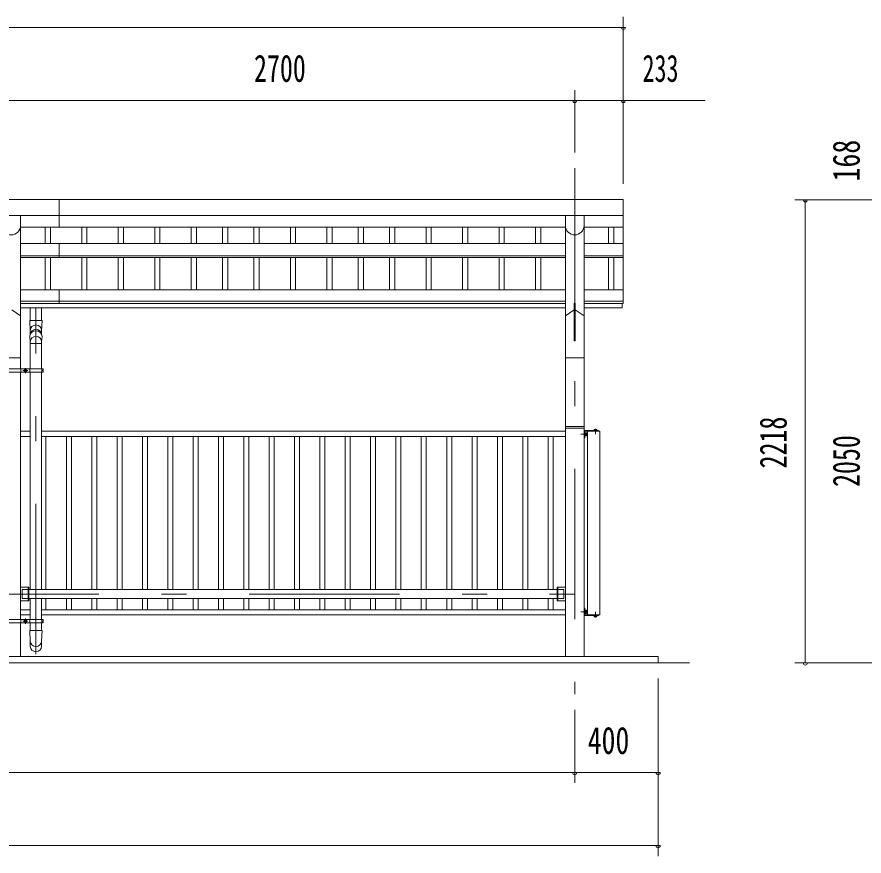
# Model space of a CAD drawing. Units: millimetres, scale not verified. Extents: x -26656 to 26658, y -10500 to 10500.
# Drawn here: x 6313 to 10372, y 870 to 4889 of the extents above; entities that cross this region are included whole.
import ezdxf
from ezdxf.enums import TextEntityAlignment as Align

# ---------------------------------------------------------------- set-up
doc = ezdxf.new("R2010")
doc.units = ezdxf.units.MM
doc.header["$LTSCALE"] = 60
doc.linetypes.add('USER3', pattern=[24, 12, -5, 2, -5])
for name, color, linetype, lineweight in [('0-2_1-05BOLD', 7, 'Continuous', 18), ('0-3_1-25CENTER', 3, 'USER3', 18), ('0-4_1-45THIN', 4, 'Continuous', 18), ('0-5_1-55DIM', 3, 'Continuous', 18)]:
    doc.layers.add(name, color=color, linetype=linetype, lineweight=lineweight)
doc.styles.add('ＭＳ ゴシック', font='')
doc.styles.get('ＭＳ ゴシック').set_extended_font_data('MS Gothic')

msp = doc.modelspace()

# ---------------------------------------------------------------- linework, layer by layer
at = {"layer": '0-2_1-05BOLD'}
for p, q in [((6515.92, 4014.67), (6515.92, 3882.27)), ((9218.91, 4014.67), (9218.91, 3515.47)), ((-1447.09, 3937.52), (9218.91, 3937.52)), ((6330.46, 3937.52), (6330.46, 3202.67)), ((8941.36, 3937.52), (8941.36, 1824.67)), ((9030.46, 3937.52), (9030.46, 1824.67)), ((8941.36, 3882.27), (6330.46, 3882.27)), ((9030.46, 3882.27), (9218.91, 3882.27)), ((6330.46, 3802.96), (8941.36, 3802.96)), ((6515.92, 3802.96), (6515.92, 3737.03)), ((9030.46, 3802.96), (9218.91, 3802.96)), ((6330.46, 3745.26), (8941.36, 3745.26)), ((6330.46, 3737.03), (8941.36, 3737.03)), ((9030.46, 3745.26), (9218.91, 3745.26)), ((9030.46, 3737.03), (9218.91, 3737.03)), ((8941.36, 3582.44), (6330.46, 3582.44)), ((6515.92, 3582.44), (6515.92, 3515.47)), ((9030.46, 3582.44), (9218.91, 3582.44)), ((8941.36, 3527.34), (6330.46, 3527.34)), ((8941.36, 3515.47), (6330.46, 3515.47)), ((8941.36, 3494.67), (6330.46, 3494.67)), ((6376.41, 3435.05), (6376.41, 3494.67)), ((6431.41, 3435.05), (6431.41, 3494.67)), ((8988.16, 3517.89), (8983.66, 3517.89)), ((8983.66, 3517.89), (8983.66, 3337.25)), ((9030.46, 3527.34), (9218.91, 3527.34)), ((9030.46, 3515.47), (9218.91, 3515.47)), ((9030.46, 3494.67), (9213.91, 3494.67)), ((9213.91, 3515.47), (9213.91, 3494.67)), ((6288.16, 3485.19), (6330.46, 3457.25)), ((8941.36, 3457.25), (8983.66, 3485.19)), ((8988.16, 3485.19), (9030.46, 3457.25)), ((6374.41, 3435.05), (6433.41, 3435.05)), ((6374.42, 3358.31), (6376.41, 3332.34)), ((6376.41, 3202.67), (6376.41, 3332.34)), ((6433.41, 3358.18), (6431.41, 3332.34)), ((6431.41, 3332.34), (6431.41, 3202.67)), ((6431.41, 3325.4), (6376.41, 3325.4)), ((6330.46, 3256.67), (6241.36, 3256.67)), ((9030.46, 3256.67), (8941.36, 3256.67)), ((6233.66, 3202.67), (6439.11, 3202.67)), ((6233.66, 3186.67), (6439.11, 3186.67)), ((6330.46, 3186.67), (6330.46, 2002.67)), ((6332.06, 3202.67), (6332.06, 3186.67)), ((6348.44, 3197.56), (6348.44, 3191.78)), ((6348.44, 3191.78), (6353.44, 3188.9)), ((6353.44, 3188.9), (6358.44, 3191.78)), ((6358.44, 3197.56), (6358.44, 3191.78)), ((6374.81, 3202.67), (6374.81, 3186.67)), ((6376.41, 3186.67), (6376.41, 2146.02)), ((6431.41, 3186.67), (6431.41, 2146.02)), ((6433.01, 3202.67), (6433.01, 3186.67)), ((6433.01, 3194.67), (6439.11, 3194.67)), ((6439.11, 3202.67), (6439.11, 3186.67)), ((8944.36, 2927.67), (9027.46, 2927.67)), ((6330.46, 2904.67), (6376.41, 2904.67)), ((8941.36, 2904.67), (6431.41, 2904.67)), ((8941.36, 2919.67), (9030.46, 2919.67)), ((9033.66, 2903.67), (9033.66, 2872.87)), ((9035.26, 2898.17), (9033.66, 2898.17)), ((9035.26, 2898.17), (9035.26, 2881.17)), ((9037.26, 2897.47), (9035.26, 2897.47)), ((9037.26, 2889.67), (9035.26, 2891.67)), ((9035.26, 2889.67), (9037.26, 2887.67)), ((9042.07, 2893.42), (9037.26, 2893.42)), ((9042.07, 2885.92), (9037.26, 2885.92)), ((9042.07, 2882.16), (9037.26, 2882.16)), ((9042.76, 2883.37), (9042.07, 2882.16)), ((9042.76, 2895.97), (9042.76, 2883.37)), ((9046.66, 2024.67), (9046.66, 2904.67)), ((9079.21, 2909.47), (9091.71, 2909.47)), ((9079.21, 2909.47), (9079.21, 2907.87)), ((9080.56, 2913.47), (9079.69, 2912.97)), ((9079.69, 2912.97), (9079.69, 2909.47)), ((9082.57, 2912.97), (9082.57, 2909.47)), ((9088.35, 2912.97), (9088.35, 2909.47)), ((9091.71, 2909.47), (9091.71, 2907.87)), ((6330.46, 2879.67), (6376.41, 2879.67)), ((8941.36, 2879.67), (6431.41, 2879.67)), ((9030.46, 2872.87), (9033.66, 2872.87)), ((9035.26, 2881.17), (9033.66, 2881.17)), ((6370.46, 2157.67), (6330.46, 2157.67)), ((6367.26, 2157.67), (6367.26, 2091.67)), ((6370.46, 2157.67), (6370.46, 2091.67)), ((8901.36, 2157.67), (8901.36, 2091.67)), ((8901.36, 2157.67), (8941.36, 2157.67)), ((8904.56, 2157.67), (8904.56, 2091.67)), ((6338.41, 2146.02), (6338.41, 2103.32)), ((6367.26, 2146.02), (6338.41, 2146.02)), ((6370.46, 2146.02), (8901.36, 2146.02)), ((6370.46, 2091.67), (6330.46, 2091.67)), ((6367.26, 2103.32), (6338.41, 2103.32)), ((6370.46, 2103.32), (8901.36, 2103.32)), ((6376.41, 2103.32), (6376.41, 2002.67)), ((6431.41, 2103.32), (6431.41, 2002.67)), ((8901.36, 2091.67), (8941.36, 2091.67)), ((8904.56, 2103.32), (8933.41, 2103.32)), ((6330.46, 2049.67), (6376.41, 2049.67)), ((8941.36, 2049.67), (6431.41, 2049.67)), ((9030.46, 2056.47), (9033.66, 2056.47)), ((9033.66, 2025.67), (9033.66, 2056.47)), ((9035.26, 2048.17), (9033.66, 2048.17)), ((9035.26, 2031.17), (9033.66, 2031.17)), ((9035.26, 2031.17), (9035.26, 2048.17)), ((9037.26, 2047.47), (9035.26, 2047.47)), ((9035.26, 2039.67), (9037.26, 2041.67)), ((9037.26, 2039.67), (9035.26, 2037.67)), ((9037.26, 2031.87), (9035.26, 2031.87)), ((9037.26, 2031.87), (9037.26, 2047.47)), ((9042.07, 2043.42), (9037.26, 2043.42)), ((9042.07, 2035.92), (9037.26, 2035.92)), ((9042.07, 2032.17), (9037.26, 2032.17)), ((9042.76, 2033.37), (9042.07, 2032.17)), ((6233.66, 2002.67), (6439.11, 2002.67)), ((6330.46, 2024.67), (6376.41, 2024.67)), ((6332.06, 2002.67), (6332.06, 1986.67)), ((6348.44, 1997.56), (6348.44, 1991.78)), ((6348.44, 1991.78), (6353.44, 1988.9)), ((6353.44, 1988.9), (6358.44, 1991.78)), ((6358.44, 1997.56), (6358.44, 1991.78)), ((6374.81, 2002.67), (6374.81, 1986.67)), ((8941.36, 2024.67), (6431.41, 2024.67)), ((6433.01, 2002.67), (6433.01, 1986.67)), ((6433.01, 1994.67), (6439.11, 1994.67)), ((6439.11, 2002.67), (6439.11, 1986.67)), ((9106.66, 2024.67), (9034.66, 2024.67)), ((9079.21, 2019.87), (9079.21, 2021.47)), ((9079.21, 2019.87), (9091.71, 2019.87)), ((9079.69, 2016.38), (9079.69, 2019.87)), ((9080.56, 2015.87), (9079.69, 2016.38)), ((9082.57, 2016.38), (9082.57, 2019.87)), ((9088.35, 2016.38), (9088.35, 2019.87)), ((9091.71, 2019.87), (9091.71, 2021.47)), ((6330.46, 1986.67), (6330.46, 1824.67)), ((6374.41, 1949.76), (6433.41, 1949.76)), ((6376.41, 1986.67), (6376.41, 1949.76)), ((6431.41, 1986.67), (6431.41, 1949.76)), ((9535.91, 1794.67), (-1764.09, 1794.67)), ((9385.91, 1824.67), (9385.91, 1794.67))]:
    msp.add_line(p, q, dxfattribs=at)
for points in [[(9218.91, 4014.67), (-1447.09, 4014.67), (-1447.09, 3515.47)], [(8988.16, 3517.89), (8988.16, 3337.25), (8983.66, 3337.25)], [(6374.41, 3435.05), (6376.41, 3385.38), (6376.41, 3367.28)], [(6431.41, 3367.29), (6431.41, 3385.38), (6433.41, 3435.05)], [(6348.44, 3197.56), (6353.44, 3200.44), (6358.44, 3197.56)], [(9034.66, 2907.87), (9100.46, 2907.87), (9100.46, 2904.67)], [(9106.66, 2024.67), (9106.66, 2904.67), (9034.66, 2904.67)], [(9037.26, 2897.47), (9037.26, 2881.87), (9035.26, 2881.87)], [(9042.76, 2895.97), (9042.07, 2897.18), (9037.26, 2897.18)], [(9080.56, 2913.47), (9090.36, 2913.47), (9091.24, 2912.97), (9091.24, 2909.47)], [(8904.56, 2146.02), (8933.41, 2146.02), (8933.41, 2103.32)], [(9042.76, 2033.37), (9042.76, 2045.97), (9042.07, 2047.18), (9037.26, 2047.18)], [(6233.66, 2002.67), (6233.66, 1986.67), (6439.11, 1986.67)], [(6348.44, 1997.56), (6353.44, 2000.44), (6358.44, 1997.56)], [(9034.66, 2021.47), (9100.46, 2021.47), (9100.46, 2024.67)], [(9080.56, 2015.87), (9090.36, 2015.87), (9091.24, 2016.38), (9091.24, 2019.87)], [(6374.41, 1949.76), (6376.41, 1900.1), (6376.41, 1874.26)], [(6431.41, 1874.26), (6431.41, 1900.1), (6433.41, 1949.76)], [(9385.91, 1824.67), (-1614.09, 1824.67), (-1614.09, 1794.67)]]:
    msp.add_lwpolyline(points, dxfattribs=at)
for centre, radius in [((6353.44, 3194.67), 6.25), ((6353.44, 3194.67), 4.9), ((6353.44, 1994.67), 6.25), ((6353.44, 1994.67), 4.9)]:
    msp.add_circle(centre, radius, dxfattribs=at)
for centre, radius, start, end in [((6285.91, 3889.22), 44.55, 180, 0), ((8985.91, 3889.22), 44.55, 180, 0), ((6403.91, 3385.68), 27.55, 3.55867, 176.44133), ((6403.91, 3356.47), 29.55, 3.56303, 176.43697), ((6403.91, 3364.98), 27.55, 3.55867, 176.44133), ((6403.91, 3331.36), 27.55, 3.55867, 176.44133), ((8944.36, 2924.67), 3, 90, 180), ((9027.46, 2924.67), 3, 0, 90), ((9034.66, 2903.67), 4.2, 90, 180), ((9034.66, 2903.67), 1, 90, 180), ((9032.3, 2889.67), 10.46, 338.97459, 21.0237), ((9039.89, 2895.3), 2.88, 319.27318, 360), ((9039.89, 2884.04), 2.88, 0, 40.72682), ((9081.13, 2911.15), 2.32, 51.46857, 90), ((9085.46, 2904.96), 8.51, 70.17088, 109.83133), ((9089.79, 2911.15), 2.32, 90, 128.54623), ((9032.3, 2039.67), 10.46, 338.9763, 21.02541), ((9039.89, 2045.3), 2.88, 319.27318, 360), ((9039.89, 2034.04), 2.88, 0, 40.72682), ((9034.66, 2025.67), 4.2, 180, 270), ((9034.66, 2025.67), 1, 180, 270), ((9081.13, 2018.19), 2.32, 270, 308.53143), ((9085.46, 2024.38), 8.51, 250.16867, 289.82912), ((9089.79, 2018.19), 2.32, 231.45377, 270), ((6403.91, 1901.08), 27.55, 183.55867, 356.44133), ((6403.91, 1875.97), 27.55, 183.56303, 356.43697)]:
    msp.add_arc(centre, radius, start, end, dxfattribs=at)
at = {"layer": '0-3_1-25CENTER'}
for p, q in [((8985.91, 4164.67), (8985.91, 1644.67)), ((6403.91, 1836.31), (6403.91, 3494.67)), ((6353.44, 3207.17), (6353.44, 3182.17)), ((6340.94, 3194.67), (6365.94, 3194.67)), ((9046.77, 2889.67), (9014.86, 2889.67)), ((9085.46, 2916.38), (9085.46, 2890.19)), ((-1214.09, 2124.67), (8985.91, 2124.67)), ((9046.77, 2039.67), (9014.86, 2039.67)), ((9085.46, 2012.96), (9085.46, 2039.15)), ((6340.94, 1994.67), (6365.94, 1994.67)), ((6353.44, 2007.17), (6353.44, 1982.17))]:
    msp.add_line(p, q, dxfattribs=at)
at = {"layer": '0-4_1-45THIN'}
for p, q in [((6448.41, 3882.27), (6448.41, 3802.96)), ((6473.42, 3882.27), (6473.42, 3802.96)), ((6623.41, 3882.27), (6623.41, 3802.96)), ((6648.41, 3882.27), (6648.41, 3802.96)), ((6798.41, 3882.27), (6798.41, 3802.96)), ((6823.41, 3882.27), (6823.41, 3802.96)), ((6973.41, 3882.27), (6973.41, 3802.96)), ((6998.41, 3882.27), (6998.41, 3802.96)), ((7148.41, 3882.27), (7148.41, 3802.96)), ((7173.41, 3882.27), (7173.41, 3802.96)), ((7298.41, 3882.27), (7298.41, 3802.96)), ((7323.41, 3882.27), (7323.41, 3802.96)), ((7448.41, 3882.27), (7448.41, 3802.96)), ((7473.41, 3882.27), (7473.41, 3802.96)), ((7623.41, 3882.27), (7623.41, 3802.96)), ((7648.42, 3882.27), (7648.42, 3802.96)), ((7798.41, 3882.27), (7798.41, 3802.96)), ((7823.41, 3882.27), (7823.41, 3802.96)), ((7948.42, 3882.27), (7948.42, 3802.96)), ((7973.42, 3882.27), (7973.42, 3802.96)), ((8098.41, 3882.27), (8098.41, 3802.96)), ((8123.41, 3882.27), (8123.41, 3802.96)), ((8273.42, 3882.27), (8273.42, 3802.96)), ((8298.42, 3882.27), (8298.42, 3802.96)), ((8448.41, 3882.27), (8448.41, 3802.96)), ((8473.42, 3882.27), (8473.42, 3802.96)), ((8623.41, 3882.27), (8623.41, 3802.96)), ((8648.42, 3882.27), (8648.42, 3802.96)), ((8798.41, 3882.27), (8798.41, 3802.96)), ((8823.42, 3882.27), (8823.42, 3802.96)), ((9148.41, 3882.27), (9148.41, 3802.96)), ((9173.41, 3882.27), (9173.41, 3802.96)), ((6448.41, 3737.03), (6448.41, 3582.44)), ((6473.42, 3737.03), (6473.42, 3582.44)), ((6623.41, 3737.03), (6623.41, 3582.44)), ((6648.41, 3737.03), (6648.41, 3582.44)), ((6798.41, 3737.03), (6798.41, 3582.44)), ((6823.41, 3737.03), (6823.41, 3582.44)), ((6973.41, 3737.03), (6973.41, 3582.44)), ((6998.41, 3737.03), (6998.41, 3582.44)), ((7148.41, 3737.03), (7148.41, 3582.44)), ((7173.41, 3737.03), (7173.41, 3582.44)), ((7298.41, 3737.03), (7298.41, 3582.44)), ((7323.41, 3737.03), (7323.41, 3582.44)), ((7448.41, 3737.03), (7448.41, 3582.44)), ((7473.41, 3737.03), (7473.41, 3582.44)), ((7623.41, 3737.03), (7623.41, 3582.44)), ((7648.42, 3737.03), (7648.42, 3582.44)), ((7798.41, 3737.03), (7798.41, 3582.44)), ((7823.41, 3737.03), (7823.41, 3582.44)), ((7948.42, 3737.03), (7948.42, 3582.44)), ((7973.42, 3737.03), (7973.42, 3582.44)), ((8098.41, 3737.03), (8098.41, 3582.44)), ((8123.41, 3737.03), (8123.41, 3582.44)), ((8273.42, 3737.03), (8273.42, 3582.44)), ((8298.42, 3737.03), (8298.42, 3582.44)), ((8448.41, 3737.03), (8448.41, 3582.44)), ((8473.42, 3737.03), (8473.42, 3582.44)), ((8623.41, 3737.03), (8623.41, 3582.44)), ((8648.42, 3737.03), (8648.42, 3582.44)), ((8798.41, 3737.03), (8798.41, 3582.44)), ((8823.42, 3737.03), (8823.42, 3582.44)), ((9148.41, 3737.03), (9148.41, 3582.44)), ((9173.41, 3737.03), (9173.41, 3582.44)), ((6330.92, 2879.67), (6330.92, 2157.67)), ((6452.42, 2879.67), (6452.42, 2146.02)), ((6549.92, 2879.67), (6549.92, 2146.02)), ((6573.92, 2879.67), (6573.92, 2146.02)), ((6671.42, 2879.67), (6671.42, 2146.02)), ((6695.42, 2879.67), (6695.42, 2146.02)), ((6792.92, 2879.67), (6792.92, 2146.02)), ((6816.92, 2879.67), (6816.92, 2146.02)), ((6914.42, 2879.67), (6914.42, 2146.02)), ((6938.42, 2879.67), (6938.42, 2146.02)), ((7035.92, 2879.67), (7035.92, 2146.02)), ((7059.92, 2879.67), (7059.92, 2146.02)), ((7157.42, 2879.67), (7157.42, 2146.02)), ((7181.42, 2879.67), (7181.42, 2146.02)), ((7278.92, 2879.67), (7278.92, 2146.02)), ((7302.92, 2879.67), (7302.92, 2146.02)), ((7400.42, 2879.67), (7400.42, 2146.02)), ((7424.42, 2879.67), (7424.42, 2146.02)), ((7521.92, 2879.67), (7521.92, 2146.02)), ((7545.92, 2879.67), (7545.92, 2146.02)), ((7643.42, 2879.67), (7643.42, 2146.02)), ((7667.42, 2879.67), (7667.42, 2146.02)), ((7764.92, 2879.67), (7764.92, 2146.02)), ((7788.92, 2879.67), (7788.92, 2146.02)), ((7886.42, 2879.67), (7886.42, 2146.02)), ((7910.42, 2879.67), (7910.42, 2146.02)), ((8007.92, 2879.67), (8007.92, 2146.02)), ((8031.92, 2879.67), (8031.92, 2146.02)), ((8129.42, 2879.67), (8129.42, 2146.02)), ((8153.42, 2879.67), (8153.42, 2146.02)), ((8250.92, 2879.67), (8250.92, 2146.02)), ((8274.92, 2879.67), (8274.92, 2146.02)), ((8372.42, 2879.67), (8372.42, 2146.02)), ((8396.42, 2879.67), (8396.42, 2146.02)), ((8493.92, 2879.67), (8493.92, 2146.02)), ((8517.92, 2879.67), (8517.92, 2146.02)), ((8615.42, 2879.67), (8615.42, 2146.02)), ((8639.42, 2879.67), (8639.42, 2146.02)), ((8736.92, 2879.67), (8736.92, 2146.02)), ((8760.92, 2879.67), (8760.92, 2146.02)), ((8858.42, 2879.67), (8858.42, 2146.02)), ((8882.42, 2879.67), (8882.42, 2146.02)), ((6330.92, 2091.67), (6330.92, 2049.67)), ((6452.42, 2103.32), (6452.42, 2049.67)), ((6549.92, 2103.32), (6549.92, 2049.67)), ((6573.92, 2103.32), (6573.92, 2049.67)), ((6671.42, 2103.32), (6671.42, 2049.67)), ((6695.42, 2103.32), (6695.42, 2049.67)), ((6792.92, 2103.32), (6792.92, 2049.67)), ((6816.92, 2103.32), (6816.92, 2049.67)), ((6914.42, 2103.32), (6914.42, 2049.67)), ((6938.42, 2103.32), (6938.42, 2049.67)), ((7035.92, 2103.32), (7035.92, 2049.67)), ((7059.92, 2103.32), (7059.92, 2049.67)), ((7157.42, 2103.32), (7157.42, 2049.67)), ((7181.42, 2103.32), (7181.42, 2049.67)), ((7278.92, 2103.32), (7278.92, 2049.67)), ((7302.92, 2103.32), (7302.92, 2049.67)), ((7400.42, 2103.32), (7400.42, 2049.67)), ((7424.42, 2103.32), (7424.42, 2049.67)), ((7521.92, 2103.32), (7521.92, 2049.67)), ((7545.92, 2103.32), (7545.92, 2049.67)), ((7643.42, 2103.32), (7643.42, 2049.67)), ((7667.42, 2103.32), (7667.42, 2049.67)), ((7764.92, 2103.32), (7764.92, 2049.67)), ((7788.92, 2103.32), (7788.92, 2049.67)), ((7886.42, 2103.32), (7886.42, 2049.67)), ((7910.42, 2103.32), (7910.42, 2049.67)), ((8007.92, 2103.32), (8007.92, 2049.67)), ((8031.92, 2103.32), (8031.92, 2049.67)), ((8129.42, 2103.32), (8129.42, 2049.67)), ((8153.42, 2103.32), (8153.42, 2049.67)), ((8250.92, 2103.32), (8250.92, 2049.67)), ((8274.92, 2103.32), (8274.92, 2049.67)), ((8372.42, 2103.32), (8372.42, 2049.67)), ((8396.42, 2103.32), (8396.42, 2049.67)), ((8493.92, 2103.32), (8493.92, 2049.67)), ((8517.92, 2103.32), (8517.92, 2049.67)), ((8615.42, 2103.32), (8615.42, 2049.67)), ((8639.42, 2103.32), (8639.42, 2049.67)), ((8736.92, 2103.32), (8736.92, 2049.67)), ((8760.92, 2103.32), (8760.92, 2049.67)), ((8858.42, 2103.32), (8858.42, 2049.67)), ((8882.42, 2103.32), (8882.42, 2049.67))]:
    msp.add_line(p, q, dxfattribs=at)
at = {"layer": '0-5_1-55DIM'}
for p, q in [((9218.91, 4089.67), (9218.91, 4888.67)), ((-1447.09, 4838.67), (9218.91, 4838.67)), ((9228.91, 4838.67), (9208.91, 4838.67)), ((8985.91, 4239.67), (8985.91, 4538.67)), ((-1839.59, 4488.67), (9611.41, 4488.67)), ((8995.91, 4488.67), (8975.91, 4488.67)), ((9228.91, 4488.67), (9208.91, 4488.67)), ((10890.91, 4012.67), (10040.92, 4012.67)), ((10100.91, 4012.67), (10080.91, 4012.67)), ((10090.91, 1794.67), (10090.91, 4012.67)), ((10890.91, 1794.67), (10040.92, 1794.67)), ((10100.91, 1794.67), (10080.91, 1794.67)), ((9385.91, 1719.67), (9385.91, 869.67)), ((8985.91, 1569.67), (8985.91, 1219.67)), ((-1614.09, 1269.67), (9385.91, 1269.67)), ((8995.91, 1269.67), (8975.91, 1269.67)), ((9395.91, 1269.67), (9375.91, 1269.67)), ((-1614.09, 919.67), (9385.91, 919.67)), ((9395.91, 919.67), (9375.91, 919.67))]:
    msp.add_line(p, q, dxfattribs=at)
for centre in [(9218.91, 4838.67), (8985.91, 4488.67), (9218.91, 4488.67), (10090.91, 4012.67), (10090.91, 1794.67), (8985.91, 1269.67), (9385.91, 1269.67), (9385.91, 919.67)]:
    msp.add_arc(centre, 10, 180, 0, dxfattribs=at)

# ---------------------------------------------------------------- texts
at = {"layer": '0-5_1-55DIM', "color": 7, "style": 'ＭＳ ゴシック'}
for s, width, p in [('2700', 0.7, (7449.31, 4538.67)), ('233', 0.65, (9310.74, 4538.67)), ('400', 0.75, (9048.29, 1319.67))]:
    msp.add_text(s, height=130.2, dxfattribs=dict(at, width=width)).set_placement(p, align=Align.BOTTOM_LEFT)
for s, width, p in [('168', 0.75, (10390.91, 4101.06)), ('2218', 0.7, (10040.91, 2726.25)), ('2050', 0.7, (10390.91, 2637.51))]:
    msp.add_text(s, height=130.2, rotation=90, dxfattribs=dict(at, width=width)).set_placement(p, align=Align.BOTTOM_LEFT)

doc.saveas('drawing.dxf')
